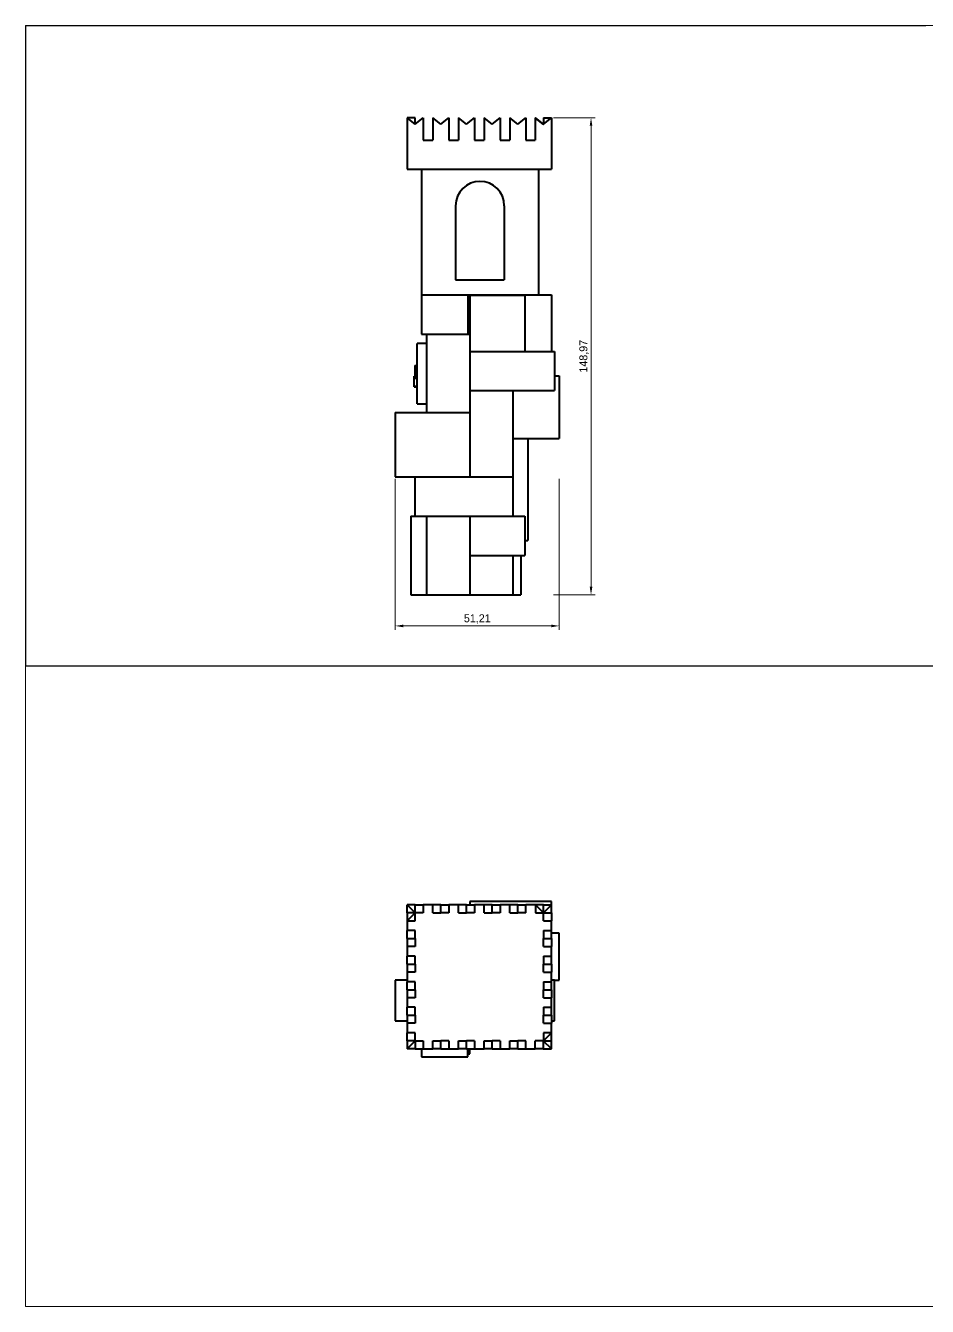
# Model space of a CAD drawing. Header units: millimetres. Extents: x 20 to 584, y 10 to 410.
# Drawn here: x 20 to 301.5, y 10 to 410 of the extents above; entities that cross this region are included whole.
import ezdxf

# ---------------------------------------------------------------- set-up
doc = ezdxf.new("R2010")
doc.units = ezdxf.units.MM
doc.layers.add('几何', color=7, linetype='Continuous')
doc.layers.add('边界', color=7, linetype='Continuous')
doc.dimstyles.new('ISO-25', dxfattribs={"dimtxt": 2.5, "dimasz": 2.5, "dimexe": 1.25, "dimexo": 0.625, "dimtad": 1, "dimtxsty": 'Standard', "dimcen": 2.5, "dimadec": 0, "dimazin": 0, "dimtfac": 1, "dimtmove": 0, "dimatfit": 3, "dimfxl": 1, "dimarcsym": 0})

# ---------------------------------------------------------------- blocks, each defined once
blk = doc.blocks.new('*D4')
at = {"color": 0, "lineweight": 15, "transparency": 16777216}
for p, q in [((184.78, 381.22), (197.75, 381.22)), ((196.5, 378.72), (196.5, 234.76)), ((184.78, 232.26), (197.75, 232.26))]:
    blk.add_line(p, q, dxfattribs=at)
at = {"color": 0, "transparency": 16777216}
for points in [[(196.09, 378.72), (196.92, 378.72), (196.5, 381.22)], [(196.09, 234.76), (196.92, 234.76), (196.5, 232.26)]]:
    blk.add_solid(points, dxfattribs=at)
at = {"layer": 'Defpoints', "color": 0, "transparency": 16777216}
for p in [(184.15, 381.22), (184.15, 232.26), (196.5, 232.26)]:
    blk.add_point(p, dxfattribs=at)
at = {"color": 0, "transparency": 16777216, "insert": (194.34, 306.74), "char_height": 2.5, "attachment_point": 5, "rotation": 90}
blk.add_mtext('148,97', dxfattribs=at)
blk = doc.blocks.new('*D5')
at = {"color": 0, "lineweight": 15, "transparency": 16777216}
for p, q in [((135.4, 268.41), (135.4, 221.27)), ((186.6, 268.41), (186.6, 221.27)), ((137.9, 222.52), (184.1, 222.52))]:
    blk.add_line(p, q, dxfattribs=at)
at = {"color": 0, "transparency": 16777216}
for points in [[(137.9, 222.93), (137.9, 222.1), (135.4, 222.52)], [(184.1, 222.93), (184.1, 222.1), (186.6, 222.52)]]:
    blk.add_solid(points, dxfattribs=at)
at = {"layer": 'Defpoints', "color": 0, "transparency": 16777216}
for p in [(135.4, 269.04), (186.6, 269.04), (186.6, 222.52)]:
    blk.add_point(p, dxfattribs=at)
at = {"color": 0, "transparency": 16777216, "insert": (161, 224.67), "char_height": 2.5, "attachment_point": 5}
blk.add_mtext('51,21', dxfattribs=at)

msp = doc.modelspace()

# ---------------------------------------------------------------- linework, layer by layer
for p, q in [((20, 410), (20, 210)), ((20, 410), (301, 410)), ((20, 210), (584, 210))]:
    msp.add_line(p, q)
at = {"layer": '几何', "linetype": 'Continuous', "lineweight": 40}
for p, q in [((139.152, 381.224), (139.152, 365.152)), ((141.652, 381.224), (139.152, 381.224)), ((141.652, 379.224), (139.152, 381.224)), ((141.652, 379.224), (144.152, 381.224)), ((141.652, 379.224), (141.652, 381.224)), ((144.152, 381.224), (144.152, 374.224)), ((149.652, 379.224), (147.152, 381.224)), ((147.152, 381.224), (147.152, 374.224)), ((149.652, 379.224), (152.152, 381.224)), ((152.152, 381.224), (152.152, 374.224)), ((155.152, 381.224), (155.152, 374.224)), ((157.652, 379.224), (155.152, 381.224)), ((157.652, 379.224), (160.152, 381.224)), ((160.152, 381.224), (160.152, 374.224)), ((163.152, 381.224), (163.152, 374.224)), ((165.652, 379.224), (163.152, 381.224)), ((165.652, 379.224), (168.152, 381.224)), ((168.152, 381.224), (168.152, 374.224)), ((173.652, 379.224), (171.152, 381.224)), ((171.152, 381.224), (171.152, 374.224)), ((173.652, 379.224), (176.152, 381.224)), ((176.152, 381.224), (176.152, 374.224)), ((179.152, 381.146), (179.052, 381.224)), ((179.052, 381.224), (179.052, 374.224)), ((179.152, 381.224), (179.152, 381.146)), ((181.627, 379.244), (179.152, 381.224)), ((181.602, 379.224), (179.152, 381.146)), ((181.652, 379.264), (184.152, 381.224)), ((181.652, 381.224), (181.652, 379.264)), ((181.652, 381.224), (184.152, 381.224)), ((184.152, 381.224), (184.152, 365.152)), ((181.602, 379.224), (181.627, 379.244)), ((181.627, 379.244), (181.652, 379.264)), ((144.152, 374.224), (147.152, 374.224)), ((152.152, 374.224), (155.152, 374.224)), ((160.152, 374.224), (163.152, 374.224)), ((168.152, 374.224), (171.152, 374.224)), ((176.152, 374.224), (179.052, 374.224)), ((139.152, 365.152), (143.572, 365.152)), ((143.572, 365.152), (180.106, 365.152)), ((143.572, 365.152), (143.572, 325.921)), ((180.106, 365.152), (180.106, 325.921)), ((180.106, 365.152), (184.152, 365.152)), ((154.241, 353.748), (154.241, 330.557)), ((169.437, 353.748), (169.437, 330.557)), ((154.241, 330.557), (169.437, 330.557)), ((143.572, 325.921), (158.038, 325.921)), ((143.572, 325.921), (143.572, 313.661)), ((158.038, 325.921), (158.038, 313.661)), ((158.038, 325.921), (180.106, 325.921)), ((158.651, 325.885), (158.651, 325.83)), ((158.651, 325.885), (184.152, 325.885)), ((158.651, 325.83), (175.815, 325.83)), ((158.651, 325.83), (158.651, 313.661)), ((175.815, 325.83), (175.815, 308.267)), ((184.152, 325.885), (184.152, 308.267)), ((143.572, 313.661), (145.166, 313.661)), ((145.166, 313.661), (145.166, 310.699)), ((145.166, 313.661), (158.038, 313.661)), ((158.038, 313.661), (158.651, 313.661)), ((158.651, 313.661), (158.651, 308.267)), ((145.166, 310.699), (142.223, 310.699)), ((142.223, 303.853), (142.223, 310.699)), ((145.166, 310.699), (145.166, 291.838)), ((158.651, 308.267), (175.815, 308.267)), ((158.651, 308.267), (158.651, 296.007)), ((175.815, 308.267), (184.152, 308.267)), ((184.152, 308.267), (185.133, 308.267)), ((185.133, 308.267), (185.133, 300.666)), ((141.243, 299.85), (141.243, 300.543)), ((142.223, 300.543), (141.243, 300.543)), ((141.488, 303.853), (142.223, 303.853)), ((141.488, 303.853), (141.488, 303.733)), ((141.488, 303.733), (141.488, 300.545)), ((141.488, 303.733), (142.223, 303.733)), ((141.488, 300.545), (142.223, 300.545)), ((142.223, 303.733), (142.223, 303.853)), ((142.223, 300.545), (142.223, 303.733)), ((142.223, 300.543), (142.223, 300.545)), ((142.223, 299.85), (142.223, 300.543)), ((185.133, 300.666), (185.133, 296.007)), ((185.133, 300.666), (186.604, 300.666)), ((186.604, 300.666), (186.604, 281.05)), ((141.243, 297.398), (141.243, 299.85)), ((141.243, 299.85), (142.223, 299.85)), ((141.243, 297.233), (141.243, 297.398)), ((141.243, 297.398), (142.223, 297.398)), ((141.243, 297.233), (142.223, 297.233)), ((142.223, 297.398), (142.223, 299.85)), ((142.223, 297.233), (142.223, 297.398)), ((142.223, 291.838), (142.223, 297.233)), ((158.651, 296.007), (172.137, 296.007)), ((158.651, 296.007), (158.651, 269.035)), ((172.137, 296.007), (185.133, 296.007)), ((172.137, 296.007), (172.137, 269.035)), ((135.396, 289.141), (145.166, 289.141)), ((135.396, 289.141), (135.396, 269.035)), ((142.223, 291.838), (145.166, 291.838)), ((145.166, 291.838), (145.166, 289.141)), ((145.166, 289.141), (158.651, 289.141)), ((172.137, 281.05), (176.796, 281.05)), ((172.137, 281.05), (176.796, 281.05)), ((176.796, 281.05), (186.604, 281.05)), ((176.796, 281.05), (176.796, 249.174)), ((135.396, 269.035), (141.488, 269.035)), ((141.488, 269.035), (141.488, 256.776)), ((141.488, 269.035), (158.651, 269.035)), ((158.651, 269.035), (172.137, 269.035)), ((172.137, 269.035), (172.137, 256.776)), ((140.3, 256.776), (140.3, 232.256)), ((140.3, 256.776), (141.488, 256.776)), ((141.488, 256.776), (145.166, 256.776)), ((145.166, 256.776), (158.651, 256.776)), ((145.166, 256.776), (145.166, 232.256)), ((158.651, 256.776), (175.815, 256.776)), ((158.651, 256.776), (158.651, 232.256)), ((175.815, 256.776), (175.815, 249.174)), ((175.815, 249.174), (175.815, 244.516)), ((175.815, 249.174), (176.796, 249.174)), ((158.651, 244.516), (174.589, 244.516)), ((172.137, 244.516), (172.137, 232.256)), ((174.589, 244.516), (174.589, 232.256)), ((174.589, 244.516), (175.815, 244.516)), ((140.3, 232.256), (145.166, 232.256)), ((145.166, 232.256), (158.651, 232.256)), ((158.651, 232.256), (172.137, 232.256)), ((172.137, 232.256), (174.589, 232.256)), ((184.152, 136.405), (158.651, 136.405)), ((158.651, 136.405), (158.651, 135.405)), ((184.152, 135.405), (184.152, 136.405)), ((141.652, 135.405), (139.152, 135.405)), ((141.652, 132.905), (139.152, 135.405)), ((139.152, 132.905), (139.152, 135.405)), ((141.652, 132.905), (139.152, 130.405)), ((141.652, 132.905), (139.152, 132.905)), ((139.152, 132.905), (139.152, 130.405)), ((141.652, 132.905), (141.652, 135.405)), ((141.652, 135.405), (144.152, 135.405)), ((141.652, 130.405), (141.652, 132.905)), ((144.152, 132.905), (141.652, 132.905)), ((144.152, 135.405), (144.152, 132.905)), ((147.152, 135.405), (144.152, 135.405)), ((147.152, 132.905), (147.152, 135.405)), ((149.652, 135.405), (147.152, 135.405)), ((147.152, 132.905), (149.652, 132.905)), ((149.652, 132.905), (149.652, 135.405)), ((149.652, 135.405), (152.152, 135.405)), ((152.152, 132.905), (149.652, 132.905)), ((155.152, 135.405), (152.152, 135.405)), ((152.152, 135.405), (152.152, 132.905)), ((155.152, 132.905), (155.152, 135.405)), ((157.652, 135.405), (155.152, 135.405)), ((155.152, 132.905), (157.652, 132.905)), ((157.652, 132.905), (157.652, 135.405)), ((157.652, 135.405), (158.651, 135.405)), ((160.152, 132.905), (157.652, 132.905)), ((158.651, 135.405), (160.152, 135.405)), ((160.152, 135.405), (160.152, 132.905)), ((163.152, 135.405), (160.152, 135.405)), ((163.152, 132.905), (163.152, 135.405)), ((165.652, 135.405), (163.152, 135.405)), ((163.152, 132.905), (165.652, 132.905)), ((165.652, 135.405), (168.152, 135.405)), ((165.652, 132.905), (165.652, 135.405)), ((168.152, 132.905), (165.652, 132.905)), ((168.152, 135.405), (168.152, 132.905)), ((171.152, 135.405), (168.152, 135.405)), ((173.652, 135.405), (171.152, 135.405)), ((171.152, 132.905), (171.152, 135.405)), ((171.152, 132.905), (173.652, 132.905)), ((173.652, 132.905), (173.652, 135.405)), ((173.652, 135.405), (176.152, 135.405)), ((176.152, 132.905), (173.652, 132.905)), ((179.152, 135.405), (176.152, 135.405)), ((176.152, 132.905), (176.152, 135.405)), ((181.652, 135.405), (179.152, 135.405)), ((181.652, 132.905), (179.152, 135.405)), ((179.152, 135.405), (179.152, 132.905)), ((179.152, 132.905), (181.652, 132.905)), ((181.652, 132.905), (181.652, 135.405)), ((181.652, 135.405), (184.152, 135.405)), ((181.652, 132.905), (184.152, 135.405)), ((181.652, 132.905), (184.152, 132.905)), ((181.652, 130.405), (181.652, 132.905)), ((184.152, 132.905), (184.152, 135.405)), ((184.152, 132.905), (184.152, 130.405)), ((139.152, 130.405), (139.152, 127.405)), ((139.152, 130.405), (141.652, 130.405)), ((181.652, 130.405), (184.152, 130.405)), ((184.152, 127.405), (184.152, 130.405)), ((141.652, 127.405), (139.152, 127.405)), ((139.152, 124.905), (139.152, 127.405)), ((139.152, 124.905), (141.652, 124.905)), ((139.152, 124.905), (139.152, 122.405)), ((141.652, 124.905), (141.652, 127.405)), ((141.652, 124.905), (141.652, 122.405)), ((181.652, 127.405), (181.652, 124.905)), ((181.652, 127.405), (184.152, 127.405)), ((181.652, 124.905), (184.152, 124.905)), ((181.652, 122.405), (181.652, 124.905)), ((184.152, 126.597), (184.152, 127.405)), ((186.604, 126.597), (184.152, 126.597)), ((184.152, 124.905), (184.152, 126.597)), ((184.152, 124.905), (184.152, 122.405)), ((186.604, 111.885), (186.604, 126.597)), ((141.652, 122.405), (139.152, 122.405)), ((139.152, 122.405), (139.152, 119.405)), ((181.652, 122.405), (184.152, 122.405)), ((184.152, 119.405), (184.152, 122.405)), ((141.652, 119.405), (139.152, 119.405)), ((139.152, 116.905), (139.152, 119.405)), ((139.152, 116.905), (141.652, 116.905)), ((139.152, 116.905), (139.152, 114.405)), ((141.652, 116.905), (141.652, 119.405)), ((141.652, 116.905), (141.652, 114.405)), ((181.652, 119.405), (181.652, 116.905)), ((181.652, 119.405), (184.152, 119.405)), ((181.652, 116.905), (184.152, 116.905)), ((181.652, 114.405), (181.652, 116.905)), ((184.152, 116.905), (184.152, 119.405)), ((184.152, 116.905), (184.152, 114.405)), ((141.652, 114.405), (139.152, 114.405)), ((139.152, 114.405), (139.152, 111.924)), ((181.652, 114.405), (184.152, 114.405)), ((184.152, 111.405), (184.152, 114.405)), ((135.396, 111.924), (135.396, 99.174)), ((139.152, 111.924), (135.396, 111.924)), ((139.152, 111.924), (139.152, 111.405)), ((139.152, 108.905), (139.152, 111.405)), ((141.652, 111.405), (139.152, 111.405)), ((139.152, 108.905), (139.152, 106.405)), ((139.152, 108.905), (141.652, 108.905)), ((141.652, 108.905), (141.652, 111.405)), ((141.652, 108.905), (141.652, 106.405)), ((181.652, 111.405), (181.652, 108.905)), ((181.652, 111.405), (184.152, 111.405)), ((181.652, 108.905), (184.152, 108.905)), ((181.652, 106.405), (181.652, 108.905)), ((185.133, 111.885), (184.152, 111.885)), ((184.152, 108.905), (184.152, 111.405)), ((184.152, 108.905), (184.152, 106.405)), ((185.133, 111.885), (186.604, 111.885)), ((185.133, 99.135), (185.133, 111.885)), ((141.652, 106.405), (139.152, 106.405)), ((139.152, 106.405), (139.152, 103.405)), ((181.652, 106.405), (184.152, 106.405)), ((184.152, 103.405), (184.152, 106.405)), ((141.652, 103.405), (139.152, 103.405)), ((139.152, 100.905), (139.152, 103.405)), ((139.152, 100.905), (139.152, 99.174)), ((139.152, 100.905), (141.652, 100.905)), ((141.652, 100.905), (141.652, 103.405)), ((141.652, 100.905), (141.652, 98.405)), ((181.652, 103.405), (181.652, 100.905)), ((181.652, 103.405), (184.152, 103.405)), ((181.652, 100.905), (184.152, 100.905)), ((181.652, 98.405), (181.652, 100.905)), ((184.152, 100.905), (184.152, 103.405)), ((184.152, 100.905), (184.152, 99.135)), ((135.396, 99.174), (139.152, 99.174)), ((139.152, 99.174), (139.152, 98.405)), ((141.652, 98.405), (139.152, 98.405)), ((139.152, 98.405), (139.152, 95.405)), ((181.652, 98.405), (184.152, 98.405)), ((184.152, 99.135), (185.133, 99.135)), ((184.152, 99.135), (184.152, 98.405)), ((184.152, 95.405), (184.152, 98.405)), ((141.652, 95.405), (139.152, 95.405)), ((139.152, 92.905), (139.152, 95.405)), ((139.152, 92.905), (139.152, 90.405)), ((141.652, 92.905), (139.152, 92.905)), ((139.152, 90.405), (141.652, 92.905)), ((141.652, 92.905), (141.652, 95.405)), ((141.652, 92.905), (144.152, 92.905)), ((141.652, 92.905), (141.652, 90.405)), ((144.152, 92.905), (144.152, 90.405)), ((147.152, 90.405), (147.152, 92.905)), ((147.152, 92.905), (149.652, 92.905)), ((149.652, 90.405), (149.652, 92.905)), ((152.152, 92.905), (149.652, 92.905)), ((152.152, 92.905), (152.152, 90.405)), ((155.152, 92.905), (157.652, 92.905)), ((155.152, 90.405), (155.152, 92.905)), ((160.152, 92.905), (157.652, 92.905)), ((157.652, 90.405), (157.652, 92.905)), ((160.152, 92.905), (160.152, 90.405)), ((163.152, 92.905), (165.652, 92.905)), ((163.152, 90.405), (163.152, 92.905)), ((165.652, 90.405), (165.652, 92.905)), ((168.152, 92.905), (165.652, 92.905)), ((168.152, 92.905), (168.152, 90.405)), ((171.152, 92.905), (173.652, 92.905)), ((171.152, 90.405), (171.152, 92.905)), ((173.652, 90.405), (173.652, 92.905)), ((176.152, 92.905), (173.652, 92.905)), ((176.152, 90.405), (176.152, 92.905)), ((179.052, 90.405), (179.052, 92.905)), ((181.602, 92.905), (179.052, 92.905)), ((181.602, 92.905), (181.602, 90.405)), ((181.602, 92.905), (181.652, 92.905)), ((181.652, 92.954), (184.152, 95.405)), ((181.652, 95.405), (181.652, 92.954)), ((184.152, 95.405), (181.652, 95.405)), ((181.652, 92.905), (181.652, 92.954)), ((181.652, 92.905), (184.152, 92.905)), ((181.652, 92.905), (181.652, 92.856)), ((184.152, 90.405), (181.652, 92.856)), ((184.152, 92.905), (184.152, 95.405)), ((184.152, 90.405), (184.152, 92.905)), ((141.652, 90.405), (139.152, 90.405)), ((141.652, 90.405), (143.572, 90.405)), ((143.572, 90.405), (144.152, 90.405)), ((143.572, 90.405), (143.572, 87.978)), ((144.152, 90.405), (147.152, 90.405)), ((149.652, 90.405), (147.152, 90.405)), ((149.652, 90.405), (152.152, 90.405)), ((152.152, 90.405), (155.152, 90.405)), ((157.652, 90.405), (155.152, 90.405)), ((157.652, 90.405), (158.651, 90.405)), ((158.038, 88.837), (158.038, 90.405)), ((158.038, 87.978), (158.038, 88.837)), ((158.038, 88.837), (158.651, 88.837)), ((158.651, 90.405), (160.152, 90.405)), ((158.651, 88.837), (158.651, 90.405)), ((160.152, 90.405), (163.152, 90.405)), ((165.652, 90.405), (163.152, 90.405)), ((165.652, 90.405), (168.152, 90.405)), ((168.152, 90.405), (171.152, 90.405)), ((173.652, 90.405), (171.152, 90.405)), ((173.652, 90.405), (176.152, 90.405)), ((176.152, 90.405), (179.052, 90.405)), ((181.602, 90.405), (179.052, 90.405)), ((181.602, 90.405), (184.152, 90.405)), ((143.572, 87.978), (158.038, 87.978))]:
    msp.add_line(p, q, dxfattribs=at)
msp.add_arc((161.839, 353.748), 7.598, 0, 180, dxfattribs=at)
at = {"layer": '边界', "linetype": 'Continuous', "lineweight": 15}
for p, q in [((584, 410), (20, 410)), ((20, 410), (20, 10)), ((25, 210), (20, 210)), ((20, 10), (584, 10))]:
    msp.add_line(p, q, dxfattribs=at)

# ---------------------------------------------------------------- dimensions: what is measured, and where the dimension line sits
dim = msp.add_linear_dim(base=(196.502, 232.256), p1=(184.152, 381.224), p2=(184.152, 232.256), angle=90, dimstyle='ISO-25', override={"dimgap": 0.7, "dimrnd": 0.01, "dimadec": 2, "dimfrac": 2, "dimlwd": 15, "dimlwe": 15})
dim.commit()
dim.dimension.update_dxf_attribs({"geometry": '*D4', "text_midpoint": (196.502, 306.74), "dimtype": 160})
dim = msp.add_linear_dim(base=(186.604, 222.517), p1=(135.396, 269.035), p2=(186.604, 269.035), dimstyle='ISO-25', override={"dimgap": 0.7, "dimrnd": 0.01, "dimadec": 2, "dimfrac": 2, "dimlwd": 15, "dimlwe": 15})
dim.commit()
dim.dimension.update_dxf_attribs({"geometry": '*D5', "text_midpoint": (161, 224.675)})

doc.saveas('drawing.dxf')
